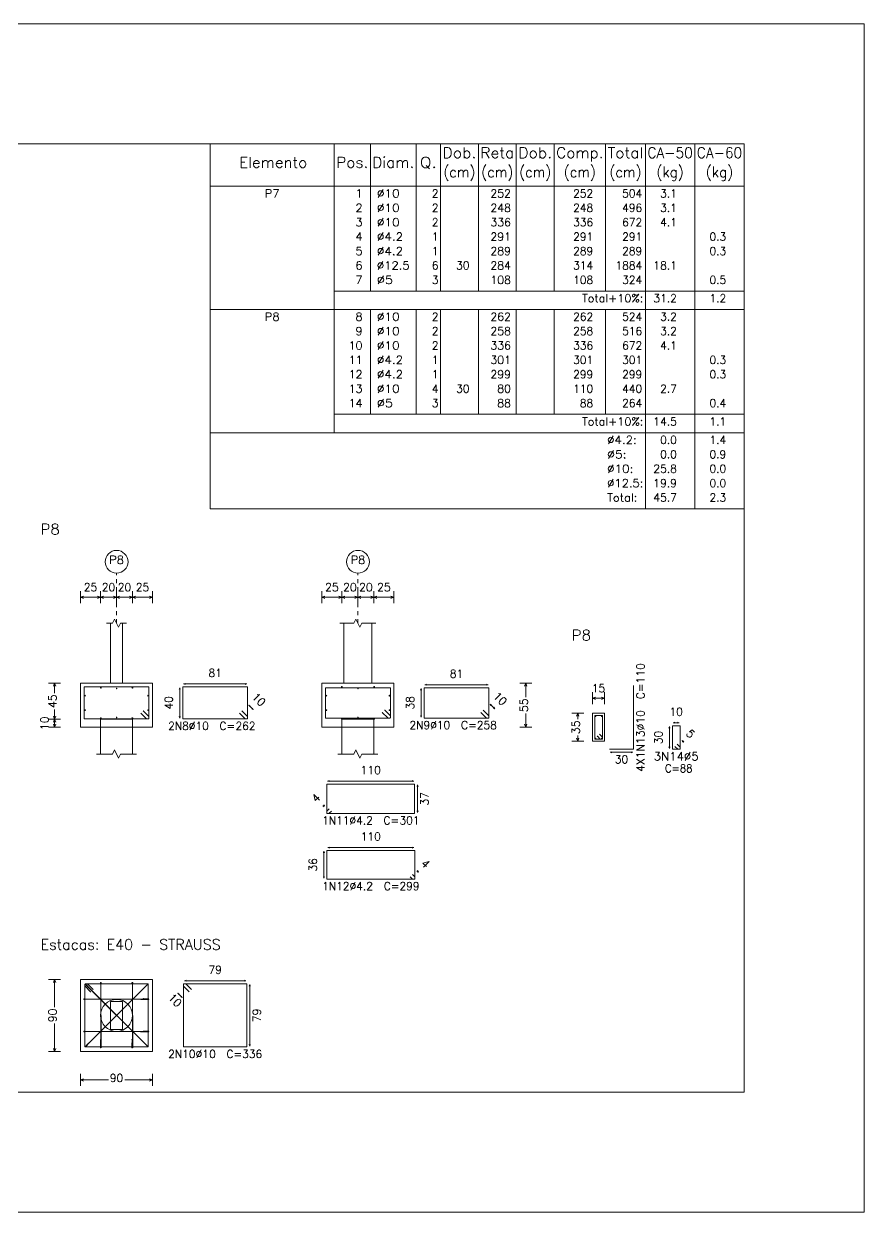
# Model space of a CAD drawing. Header units: millimetres. Extents: x 0 to 376, y 0 to 134.
# Drawn here: x 197.77 to 218.78, y 92.2 to 121.9 of the extents above; entities that cross this region are included whole.
import ezdxf
from ezdxf.enums import TextEntityAlignment as Align

# ---------------------------------------------------------------- set-up
doc = ezdxf.new("R2010")
doc.units = ezdxf.units.MM
doc.linetypes.add('CYPE_PUNTO', pattern=[0.075, 0, -0.075])
for name, color, linetype, lineweight in [('FUN_COTAS', 2, 'Continuous', 0), ('FUN_DES_ARMADURAS', 4, 'Continuous', 0), ('FUN_GEOMETRIA', 2, 'Continuous', 0), ('FUN_REFEREN', 2, 'Continuous', 0), ('FUN_TXT_ARMADURAS', 3, 'Continuous', 0), ('QUAD_BORDA', 1, 'Continuous', 20), ('QUAD_LIMITES', 2, 'Continuous', 0), ('TABELAS', 1, 'Continuous', 9), ('TEXTO_TABELAS', 1, 'Continuous', 0)]:
    doc.layers.add(name, color=color, linetype=linetype, lineweight=lineweight)
doc.styles.add('CYPETXT', font='romans__.ttf', dxfattribs={"height": 0.2})

msp = doc.modelspace()

# ---------------------------------------------------------------- hatches: boundary and pattern name
at = {"layer": 'FUN_DES_ARMADURAS'}
h = msp.add_hatch(color=256, dxfattribs=at)
edge = h.paths.add_edge_path(flags=0)
edge.add_arc((200.6968, 104.6699), 0.0016, 0, 360)
h = msp.add_hatch(color=256, dxfattribs=at)
edge = h.paths.add_edge_path(flags=0)
edge.add_arc((200.7568, 104.7299), 0.0016, 0, 360)
h = msp.add_hatch(color=256, dxfattribs=at)
edge = h.paths.add_edge_path(flags=0)
edge.add_arc((206.7319, 104.6899), 0.0016, 0, 360)
h = msp.add_hatch(color=256, dxfattribs=at)
edge = h.paths.add_edge_path(flags=0)
edge.add_arc((206.7919, 104.7499), 0.0016, 0, 360)
h = msp.add_hatch(color=256, dxfattribs=at)
edge = h.paths.add_edge_path(flags=0)
edge.add_arc((212.1093, 104.0942), 0.0016, 0, 360)
h = msp.add_hatch(color=256, dxfattribs=at)
edge = h.paths.add_edge_path(flags=0)
edge.add_arc((212.1642, 104.1492), 0.0016, 0, 360)
h = msp.add_hatch(color=256, dxfattribs=at)
edge = h.paths.add_edge_path(flags=0)
edge.add_arc((199.351, 97.8509), 0.0016, 0, 360)
h = msp.add_hatch(color=256, dxfattribs=at)
edge = h.paths.add_edge_path(flags=0)
edge.add_arc((199.3956, 97.8188), 0.0016, 0, 360)
h = msp.add_hatch(color=256, dxfattribs=at)
edge = h.paths.add_edge_path(flags=0)
edge.add_arc((199.4996, 97.769), 0.0016, 0, 360)
h = msp.add_hatch(color=256, dxfattribs=at)
edge = h.paths.add_edge_path(flags=0)
edge.add_arc((199.4396, 97.709), 0.0016, 0, 360)
h = msp.add_hatch(color=256, dxfattribs=at)
edge = h.paths.add_edge_path(flags=0)
edge.add_arc((200.6968, 97.516), 0.0016, 0, 360)
h = msp.add_hatch(color=256, dxfattribs=at)
edge = h.paths.add_edge_path(flags=0)
edge.add_arc((200.7568, 97.5371), 0.0016, 0, 360)
h = msp.add_hatch(color=256, dxfattribs=at)
edge = h.paths.add_edge_path(flags=0)
edge.add_arc((200.6968, 96.706), 0.0016, 0, 360)
h = msp.add_hatch(color=256, dxfattribs=at)
edge = h.paths.add_edge_path(flags=0)
edge.add_arc((200.7568, 96.7271), 0.0016, 0, 360)
h = msp.add_hatch(color=256, dxfattribs=at)
edge = h.paths.add_edge_path(flags=0)
edge.add_arc((199.3578, 96.3833), 0.0016, 0, 360)
h = msp.add_hatch(color=256, dxfattribs=at)
edge = h.paths.add_edge_path(flags=0)
edge.add_arc((199.3898, 96.4278), 0.0016, 0, 360)
h = msp.add_hatch(color=256, dxfattribs=at)
edge = h.paths.add_edge_path(flags=0)
edge.add_arc((199.6838, 96.5119), 0.0016, 0, 360)
h = msp.add_hatch(color=256, dxfattribs=at)
edge = h.paths.add_edge_path(flags=0)
edge.add_arc((199.705, 96.4519), 0.0016, 0, 360)
h = msp.add_hatch(color=256, dxfattribs=at)
edge = h.paths.add_edge_path(flags=0)
edge.add_arc((200.4738, 96.5119), 0.0016, 0, 360)
h = msp.add_hatch(color=256, dxfattribs=at)
edge = h.paths.add_edge_path(flags=0)
edge.add_arc((200.495, 96.4519), 0.0016, 0, 360)

# ---------------------------------------------------------------- linework, layer by layer
at = {"layer": 'FUN_COTAS', "linetype": 'CYPE_PUNTO'}
for p, q in [((200.0882, 106.9185), (200.0882, 108.1695)), ((206.1233, 106.9185), (206.1233, 108.1695))]:
    msp.add_line(p, q, dxfattribs=at)
at = {"layer": 'FUN_COTAS'}
for p, q in [((199.1882, 107.4195), (199.1882, 107.7195)), ((199.1882, 107.5695), (199.2632, 107.5995)), ((199.1882, 107.5695), (199.2632, 107.5395)), ((199.1882, 107.5695), (199.6882, 107.5695)), ((199.6882, 107.5695), (199.6132, 107.5995)), ((199.6882, 107.5695), (199.6132, 107.5395)), ((199.6882, 107.4195), (199.6882, 107.7195)), ((199.6882, 107.4195), (199.6882, 107.7195)), ((199.6882, 107.5695), (199.7632, 107.5995)), ((199.6882, 107.5695), (199.7632, 107.5395)), ((199.6882, 107.5695), (200.0882, 107.5695)), ((200.0882, 107.5695), (200.0132, 107.5995)), ((200.0882, 107.5695), (200.0132, 107.5395)), ((200.0882, 107.4195), (200.0882, 107.7195)), ((200.0882, 107.4195), (200.0882, 107.7195)), ((200.0882, 107.5695), (200.1632, 107.5995)), ((200.0882, 107.5695), (200.1632, 107.5395)), ((200.0882, 107.5695), (200.4882, 107.5695)), ((200.4882, 107.5695), (200.4132, 107.5995)), ((200.4882, 107.5695), (200.4132, 107.5395)), ((200.4882, 107.4195), (200.4882, 107.7195)), ((200.4882, 107.4195), (200.4882, 107.7195)), ((200.4882, 107.5695), (200.5632, 107.5995)), ((200.4882, 107.5695), (200.5632, 107.5395)), ((200.4882, 107.5695), (200.9882, 107.5695)), ((200.9882, 107.5695), (200.9132, 107.5995)), ((200.9882, 107.5695), (200.9132, 107.5395)), ((200.9882, 107.4195), (200.9882, 107.7195)), ((205.2233, 107.4195), (205.2233, 107.7195)), ((205.2233, 107.5695), (205.2983, 107.5995)), ((205.2233, 107.5695), (205.2983, 107.5395)), ((205.2233, 107.5695), (205.7233, 107.5695)), ((205.7233, 107.5695), (205.6483, 107.5995)), ((205.7233, 107.5695), (205.6483, 107.5395)), ((205.7233, 107.4195), (205.7233, 107.7195)), ((205.7233, 107.4195), (205.7233, 107.7195)), ((205.7233, 107.5695), (205.7983, 107.5995)), ((205.7233, 107.5695), (205.7983, 107.5395)), ((205.7233, 107.5695), (206.1233, 107.5695)), ((206.1233, 107.5695), (206.0483, 107.5995)), ((206.1233, 107.5695), (206.0483, 107.5395)), ((206.1233, 107.4195), (206.1233, 107.7195)), ((206.1233, 107.4195), (206.1233, 107.7195)), ((206.1233, 107.5695), (206.1983, 107.5995)), ((206.1233, 107.5695), (206.1983, 107.5395)), ((206.1233, 107.5695), (206.5233, 107.5695)), ((206.5233, 107.5695), (206.4483, 107.5995)), ((206.5233, 107.5695), (206.4483, 107.5395)), ((206.5233, 107.4195), (206.5233, 107.7195)), ((206.5233, 107.4195), (206.5233, 107.7195)), ((206.5233, 107.5695), (206.5983, 107.5995)), ((206.5233, 107.5695), (206.5983, 107.5395)), ((206.5233, 107.5695), (207.0233, 107.5695)), ((207.0233, 107.5695), (206.9483, 107.5995)), ((207.0233, 107.5695), (206.9483, 107.5395)), ((207.0233, 107.4195), (207.0233, 107.7195)), ((198.3872, 105.4185), (198.6872, 105.4185)), ((198.5372, 105.4185), (198.5072, 105.3435)), ((198.5372, 105.4185), (198.5672, 105.3435)), ((198.5372, 105.174), (198.5372, 105.4185)), ((210.1687, 105.4185), (210.4687, 105.4185)), ((210.3187, 105.4185), (210.2887, 105.3435)), ((210.3187, 105.4185), (210.3487, 105.3435)), ((210.3187, 105.074), (210.3187, 105.4185)), ((211.9899, 104.8941), (211.9899, 105.1941)), ((212.2899, 104.8941), (212.2899, 105.1941)), ((211.9899, 105.0441), (212.0649, 105.0741)), ((211.9899, 105.0441), (212.0649, 105.0141)), ((211.9899, 105.0441), (212.2899, 105.0441)), ((212.2899, 105.0441), (212.2149, 105.0741)), ((212.2899, 105.0441), (212.2149, 105.0141)), ((198.5372, 104.5185), (198.5072, 104.5935)), ((198.5372, 104.5185), (198.5372, 104.763)), ((198.5372, 104.5185), (198.5672, 104.5935)), ((210.3187, 104.3185), (210.3187, 104.663)), ((211.4687, 104.6685), (211.7687, 104.6685)), ((211.6187, 104.6685), (211.5887, 104.5935)), ((211.6187, 104.6685), (211.6487, 104.5935)), ((211.6187, 104.524), (211.6187, 104.6685)), ((198.3872, 104.5185), (198.6872, 104.5185)), ((198.3872, 104.5185), (198.6872, 104.5185)), ((198.3872, 104.3185), (198.6872, 104.3185)), ((198.5372, 104.5185), (198.5072, 104.4435)), ((198.5372, 104.3185), (198.5072, 104.3935)), ((198.5372, 104.5185), (198.5672, 104.4435)), ((198.5372, 104.3185), (198.5372, 104.5185)), ((198.5372, 104.3185), (198.5672, 104.3935)), ((210.1687, 104.3185), (210.4687, 104.3185)), ((210.3187, 104.3185), (210.2887, 104.3935)), ((210.3187, 104.3185), (210.3487, 104.3935)), ((211.4687, 103.9685), (211.7687, 103.9685)), ((211.6187, 103.9685), (211.5887, 104.0435)), ((211.6187, 103.9685), (211.6187, 104.113)), ((211.6187, 103.9685), (211.6487, 104.0435)), ((198.3872, 98.0204), (198.6872, 98.0204)), ((198.5372, 98.0204), (198.5072, 97.9454)), ((198.5372, 98.0204), (198.5672, 97.9454)), ((198.5372, 97.3259), (198.5372, 98.0204)), ((198.5372, 96.2204), (198.5372, 96.9149)), ((198.5372, 96.2204), (198.5072, 96.2954)), ((198.5372, 96.2204), (198.5672, 96.2954)), ((198.3872, 96.2204), (198.6872, 96.2204)), ((199.1882, 95.3554), (199.1882, 95.6554)), ((200.9882, 95.3554), (200.9882, 95.6554)), ((199.1882, 95.5054), (199.2632, 95.5354)), ((199.1882, 95.5054), (199.2632, 95.4754)), ((199.1882, 95.5054), (199.8827, 95.5054)), ((200.2937, 95.5054), (200.9882, 95.5054)), ((200.9882, 95.5054), (200.9132, 95.5354)), ((200.9882, 95.5054), (200.9132, 95.4754))]:
    msp.add_line(p, q, dxfattribs=at)
for centre in [(200.0882, 108.4548), (206.1233, 108.4548)]:
    msp.add_circle(centre, 0.2853, dxfattribs=at)
at = {"layer": 'FUN_DES_ARMADURAS'}
for p, q in [((199.6782, 105.3085), (199.7082, 105.3085)), ((199.6932, 105.2935), (199.6932, 105.3235)), ((200.0819, 105.2943), (200.0945, 105.2943)), ((200.0819, 105.2859), (200.0945, 105.2859)), ((200.0882, 105.288), (200.0882, 105.3006)), ((200.0882, 105.2796), (200.0882, 105.2922)), ((200.4682, 105.3085), (200.4982, 105.3085)), ((200.4832, 105.2935), (200.4832, 105.3235)), ((205.7033, 105.3285), (205.7333, 105.3285)), ((205.7183, 105.3135), (205.7183, 105.3435)), ((206.117, 105.2943), (206.1296, 105.2943)), ((206.117, 105.2859), (206.1296, 105.2859)), ((206.1233, 105.288), (206.1233, 105.3006)), ((206.1233, 105.2796), (206.1233, 105.2922)), ((206.5133, 105.3285), (206.5433, 105.3285)), ((206.5283, 105.3135), (206.5283, 105.3435)), ((199.2832, 105.1085), (199.3132, 105.1085)), ((199.2982, 105.0935), (199.2982, 105.1235)), ((200.8632, 105.1085), (200.8932, 105.1085)), ((200.8782, 105.0935), (200.8782, 105.1235)), ((205.3183, 105.1085), (205.3483, 105.1085)), ((205.3333, 105.0935), (205.3333, 105.1235)), ((206.8983, 105.1085), (206.9283, 105.1085)), ((206.9133, 105.0935), (206.9133, 105.1235)), ((199.2832, 104.7485), (199.3132, 104.7485)), ((199.2982, 104.7335), (199.2982, 104.7635)), ((199.6782, 104.5485), (199.7082, 104.5485)), ((199.6932, 104.5335), (199.6932, 104.5635)), ((200.0819, 104.5711), (200.0945, 104.5711)), ((200.0819, 104.5627), (200.0945, 104.5627)), ((200.0882, 104.5648), (200.0882, 104.5774)), ((200.0882, 104.5564), (200.0882, 104.569)), ((200.4682, 104.5485), (200.4982, 104.5485)), ((200.4832, 104.5335), (200.4832, 104.5635)), ((200.8632, 104.7485), (200.8932, 104.7485)), ((200.8782, 104.7335), (200.8782, 104.7635)), ((205.3183, 104.7485), (205.3483, 104.7485)), ((205.3333, 104.7335), (205.3333, 104.7635)), ((206.117, 104.5711), (206.1296, 104.5711)), ((206.117, 104.5627), (206.1296, 104.5627)), ((206.1233, 104.5648), (206.1233, 104.5774)), ((206.1233, 104.5564), (206.1233, 104.569)), ((206.8983, 104.7485), (206.9283, 104.7485)), ((206.9133, 104.7335), (206.9133, 104.7635)), ((212.0449, 104.5985), (212.0749, 104.5985)), ((212.0449, 104.5985), (212.0749, 104.5985)), ((212.0599, 104.5835), (212.0599, 104.6135)), ((212.0599, 104.5835), (212.0599, 104.6135)), ((212.2049, 104.5985), (212.2349, 104.5985)), ((212.2049, 104.5985), (212.2349, 104.5985)), ((212.2199, 104.5835), (212.2199, 104.6135)), ((212.2199, 104.5835), (212.2199, 104.6135)), ((205.7033, 104.5285), (205.7333, 104.5285)), ((205.7183, 104.5135), (205.7183, 104.5435)), ((206.5133, 104.5285), (206.5433, 104.5285)), ((206.5283, 104.5135), (206.5283, 104.5435)), ((212.0449, 104.0385), (212.0749, 104.0385)), ((212.0449, 104.0385), (212.0749, 104.0385)), ((212.0599, 104.0235), (212.0599, 104.0535)), ((212.0599, 104.0235), (212.0599, 104.0535)), ((212.2049, 104.0385), (212.2349, 104.0385)), ((212.2049, 104.0385), (212.2349, 104.0385)), ((212.2199, 104.0235), (212.2199, 104.0535)), ((212.2199, 104.0235), (212.2199, 104.0535))]:
    msp.add_line(p, q, dxfattribs=at)
for points in [[(200.7568, 104.7299), (200.894, 104.5927), (200.8971, 104.588), (200.8982, 104.5826), (200.8982, 104.5427), (200.8963, 104.5356), (200.8911, 104.5304), (200.884, 104.5285), (199.2924, 104.5285), (199.2853, 104.5304), (199.2801, 104.5356), (199.2782, 104.5427), (199.2782, 105.3143), (199.2801, 105.3214), (199.2853, 105.3266), (199.2924, 105.3285), (200.884, 105.3285), (200.8911, 105.3266), (200.8963, 105.3214), (200.8982, 105.3143), (200.8982, 104.5427), (200.8963, 104.5356), (200.8911, 104.5304), (200.884, 104.5285), (200.8441, 104.5285), (200.8386, 104.5296), (200.834, 104.5327), (200.6968, 104.6699)], [(203.2198, 104.7299), (203.3612, 104.5885), (203.3612, 104.5285), (201.7412, 104.5285), (201.7412, 105.3285), (203.3612, 105.3285), (203.3612, 104.5285), (203.3012, 104.5285), (203.1598, 104.6699)], [(206.7919, 104.7499), (206.9292, 104.6127), (206.9323, 104.608), (206.9333, 104.6026), (206.9333, 104.5627), (206.9314, 104.5556), (206.9262, 104.5504), (206.9191, 104.5485), (205.3275, 104.5485), (205.3204, 104.5504), (205.3152, 104.5556), (205.3133, 104.5627), (205.3133, 105.2943), (205.3152, 105.3014), (205.3204, 105.3066), (205.3275, 105.3085), (206.9191, 105.3085), (206.9262, 105.3066), (206.9314, 105.3014), (206.9333, 105.2943), (206.9333, 104.5627), (206.9314, 104.5556), (206.9262, 104.5504), (206.9191, 104.5485), (206.8792, 104.5485), (206.8738, 104.5496), (206.8692, 104.5527), (206.7319, 104.6899)], [(209.2549, 104.7499), (209.3963, 104.6085), (209.3963, 104.5485), (207.7763, 104.5485), (207.7763, 105.3085), (209.3963, 105.3085), (209.3963, 104.5485), (209.3363, 104.5485), (209.1949, 104.6899)], [(212.4119, 103.7685), (213.0119, 103.7685), (213.0119, 105.3617)], [(212.1642, 104.1492), (212.2322, 104.0812), (212.2342, 104.0782), (212.2349, 104.0747), (212.2349, 104.0327), (212.2337, 104.0281), (212.2303, 104.0247), (212.2257, 104.0235), (212.0541, 104.0235), (212.0495, 104.0247), (212.0462, 104.0281), (212.0449, 104.0327), (212.0449, 104.6043), (212.0462, 104.6089), (212.0495, 104.6123), (212.0541, 104.6135), (212.2257, 104.6135), (212.2303, 104.6123), (212.2337, 104.6089), (212.2349, 104.6043), (212.2349, 104.0327), (212.2337, 104.0281), (212.2303, 104.0247), (212.2257, 104.0235), (212.1838, 104.0235), (212.1802, 104.0242), (212.1773, 104.0262), (212.1093, 104.0942)], [(214.1042, 103.8942), (214.1749, 103.8235), (214.1749, 103.7685), (213.9849, 103.7685), (213.9849, 104.3585), (214.1749, 104.3585), (214.1749, 103.7685), (214.12, 103.7685), (214.0493, 103.8392)], [(205.404, 102.2808), (205.3446, 102.2214), (205.3446, 102.1672), (207.5389, 102.1672), (207.5389, 102.8988), (205.3446, 102.8988), (205.3446, 102.1672), (205.3988, 102.1672), (205.4582, 102.2266)], [(207.4824, 100.639), (207.5418, 100.5796), (207.5418, 100.5254), (205.3475, 100.5254), (205.3475, 101.2402), (207.5418, 101.2402), (207.5418, 100.5254), (207.4876, 100.5254), (207.4282, 100.5848)], [(199.4396, 97.709), (199.3024, 97.8463), (199.2993, 97.8509), (199.2982, 97.8563), (199.2982, 97.8962), (199.3001, 97.9033), (199.3053, 97.9085), (199.3124, 97.9104), (200.864, 97.9104), (200.8711, 97.9085), (200.8763, 97.9033), (200.8782, 97.8962), (200.8782, 96.3446), (200.8763, 96.3375), (200.8711, 96.3323), (200.864, 96.3304), (199.3124, 96.3304), (199.3053, 96.3323), (199.3001, 96.3375), (199.2982, 96.3446), (199.2982, 97.8962), (199.3001, 97.9033), (199.3053, 97.9085), (199.3124, 97.9104), (199.3523, 97.9104), (199.3578, 97.9094), (199.3624, 97.9063), (199.4996, 97.769)], [(199.351, 97.8509), (199.3109, 97.8913), (199.3097, 97.8926), (199.3092, 97.8931), (199.3094, 97.8932), (199.3102, 97.8925), (199.3124, 97.8903), (199.3154, 97.8873), (200.858, 96.3506), (200.861, 96.3476), (200.8632, 96.3454), (200.864, 96.3446), (200.8632, 96.3454), (200.861, 96.3476), (200.8581, 96.3506), (199.3183, 97.8903), (199.3154, 97.8933), (199.3132, 97.8955), (199.3124, 97.8963), (199.3153, 97.8992), (199.3162, 97.8984), (199.3183, 97.8962), (199.3213, 97.8933), (199.3513, 97.8634), (199.3536, 97.8611), (199.3555, 97.8592), (199.3956, 97.8188)], [(199.3578, 96.3833), (199.3173, 96.3432), (199.316, 96.3419), (199.3156, 96.3415), (199.3154, 96.3416), (199.3162, 96.3424), (199.3183, 96.3446), (199.3213, 96.3476), (200.8581, 97.8903), (200.861, 97.8933), (200.8632, 97.8954), (200.864, 97.8962), (200.8632, 97.8954), (200.861, 97.8933), (200.8581, 97.8903), (199.3183, 96.3506), (199.3154, 96.3476), (199.3132, 96.3454), (199.3124, 96.3447), (199.3095, 96.3476), (199.3102, 96.3484), (199.3124, 96.3506), (199.3154, 96.3536), (199.3452, 96.3835), (199.3475, 96.3858), (199.3494, 96.3877), (199.3898, 96.4278)], [(199.705, 96.4519), (199.704, 96.3146), (199.704, 96.3115), (199.7039, 96.3104), (199.7034, 96.3104), (199.7033, 96.3123), (199.7032, 96.3175), (199.7031, 96.3246), (199.6933, 97.9162), (199.6932, 97.9233), (199.6932, 97.9285), (199.6932, 97.9304), (199.6932, 97.9285), (199.6932, 97.9233), (199.6932, 97.9162), (199.6932, 96.3246), (199.6932, 96.3175), (199.6931, 96.3123), (199.693, 96.3104), (199.6834, 96.3104), (199.6833, 96.3123), (199.6832, 96.3175), (199.6831, 96.3246), (199.6829, 96.3646), (199.6828, 96.37), (199.6829, 96.3746), (199.6838, 96.5119)], [(200.495, 96.4519), (200.494, 96.3146), (200.494, 96.3115), (200.4939, 96.3104), (200.4934, 96.3104), (200.4933, 96.3123), (200.4932, 96.3175), (200.4931, 96.3246), (200.4833, 97.9162), (200.4832, 97.9233), (200.4832, 97.9285), (200.4832, 97.9304), (200.4832, 97.9285), (200.4832, 97.9233), (200.4832, 97.9162), (200.4832, 96.3246), (200.4832, 96.3175), (200.4831, 96.3123), (200.483, 96.3104), (200.4734, 96.3104), (200.4733, 96.3123), (200.4732, 96.3175), (200.4731, 96.3246), (200.4729, 96.3646), (200.4728, 96.37), (200.4729, 96.3746), (200.4738, 96.5119)], [(201.905, 97.709), (201.7635, 97.8504), (201.7635, 97.9104), (203.3435, 97.9104), (203.3435, 96.3304), (201.7635, 96.3304), (201.7635, 97.9104), (201.8235, 97.9104), (201.965, 97.769)], [(200.7568, 97.5371), (200.894, 97.5362), (200.8971, 97.5362), (200.8982, 97.5361), (200.8982, 97.5356), (200.8963, 97.5355), (200.8911, 97.5354), (200.884, 97.5353), (199.2924, 97.5255), (199.2853, 97.5255), (199.2801, 97.5254), (199.2782, 97.5254), (199.2801, 97.5254), (199.2853, 97.5254), (199.2924, 97.5254), (200.884, 97.5254), (200.8911, 97.5254), (200.8963, 97.5253), (200.8982, 97.5253), (200.8982, 97.5156), (200.8963, 97.5155), (200.8911, 97.5154), (200.884, 97.5153), (200.8441, 97.5151), (200.8386, 97.5151), (200.834, 97.5151), (200.6968, 97.516)], [(200.7568, 96.7271), (200.894, 96.7262), (200.8971, 96.7262), (200.8982, 96.7261), (200.8982, 96.7256), (200.8963, 96.7255), (200.8911, 96.7254), (200.884, 96.7253), (199.2924, 96.7155), (199.2853, 96.7155), (199.2801, 96.7154), (199.2782, 96.7154), (199.2801, 96.7154), (199.2853, 96.7154), (199.2924, 96.7154), (200.884, 96.7154), (200.8911, 96.7154), (200.8963, 96.7153), (200.8982, 96.7153), (200.8982, 96.7056), (200.8963, 96.7055), (200.8911, 96.7054), (200.884, 96.7053), (200.8441, 96.7051), (200.8386, 96.7051), (200.834, 96.7051), (200.6968, 96.706)]]:
    msp.add_lwpolyline(points, dxfattribs=at)
for centre, radius in [((199.6932, 105.3085), 0.01), ((200.0882, 105.2943), 0.0042), ((200.0882, 105.2859), 0.0042), ((200.4832, 105.3085), 0.01), ((205.7183, 105.3285), 0.01), ((206.1233, 105.2943), 0.0042), ((206.1233, 105.2859), 0.0042), ((206.5283, 105.3285), 0.01), ((199.2982, 105.1085), 0.01), ((200.8782, 105.1085), 0.01), ((205.3333, 105.1085), 0.01), ((206.9133, 105.1085), 0.01), ((199.2982, 104.7485), 0.01), ((199.6932, 104.5485), 0.01), ((200.0882, 104.5711), 0.0042), ((200.0882, 104.5627), 0.0042), ((200.4832, 104.5485), 0.01), ((200.6968, 104.6699), 0.0016), ((200.7568, 104.7299), 0.0016), ((200.8782, 104.7485), 0.01), ((205.3333, 104.7485), 0.01), ((206.1233, 104.5711), 0.0042), ((206.1233, 104.5627), 0.0042), ((206.7319, 104.6899), 0.0016), ((206.7919, 104.7499), 0.0016), ((206.9133, 104.7485), 0.01), ((212.0599, 104.5985), 0.01), ((212.0599, 104.5985), 0.01), ((212.2199, 104.5985), 0.01), ((212.2199, 104.5985), 0.01), ((205.7183, 104.5285), 0.01), ((206.5283, 104.5285), 0.01), ((212.0599, 104.0385), 0.01), ((212.0599, 104.0385), 0.01), ((212.1093, 104.0942), 0.0016), ((212.1642, 104.1492), 0.0016), ((212.2199, 104.0385), 0.01), ((212.2199, 104.0385), 0.01), ((199.351, 97.8509), 0.0016), ((199.3956, 97.8188), 0.0016), ((199.4996, 97.769), 0.0016), ((199.6932, 97.9304), 0.01), ((200.4832, 97.9304), 0.01), ((200.864, 97.8962), 0.0042), ((199.2782, 97.5254), 0.01), ((199.4396, 97.709), 0.0016), ((200.6968, 97.516), 0.0016), ((200.7568, 97.5371), 0.0016), ((199.2782, 96.7154), 0.01), ((200.6968, 96.706), 0.0016), ((200.7568, 96.7271), 0.0016), ((199.3578, 96.3833), 0.0016), ((199.3898, 96.4278), 0.0016), ((199.6838, 96.5119), 0.0016), ((199.705, 96.4519), 0.0016), ((200.4738, 96.5119), 0.0016), ((200.495, 96.4519), 0.0016), ((200.864, 96.3446), 0.0042)]:
    msp.add_circle(centre, radius, dxfattribs=at)
at = {"layer": 'FUN_GEOMETRIA'}
for p, q in [((199.9382, 106.9185), (199.9382, 105.4185)), ((200.2382, 105.4185), (200.2382, 106.9185)), ((205.7733, 105.4185), (205.7733, 106.9185)), ((206.4733, 105.4185), (206.4733, 106.9185)), ((199.1882, 105.4185), (200.9882, 105.4185)), ((199.1882, 105.4185), (199.1882, 104.3185)), ((200.2382, 105.4185), (199.9382, 105.4185)), ((200.9882, 104.3185), (200.9882, 105.4185)), ((205.2233, 105.4185), (207.0233, 105.4185)), ((205.2233, 104.3185), (205.2233, 105.4185)), ((206.4733, 105.4185), (205.7733, 105.4185)), ((207.0233, 104.3185), (207.0233, 105.4185)), ((200.9882, 104.3185), (199.1882, 104.3185)), ((199.6882, 104.5185), (200.4882, 104.5185)), ((199.6882, 103.6518), (199.6882, 104.5185)), ((200.4882, 103.6518), (200.4882, 104.5185)), ((207.0233, 104.3185), (205.2233, 104.3185)), ((206.5233, 104.5185), (205.7233, 104.5185)), ((205.7233, 103.6518), (205.7233, 104.5185)), ((206.5233, 103.6518), (206.5233, 104.5185))]:
    msp.add_line(p, q, dxfattribs=at)
for points in [[(199.8382, 106.9185), (199.9882, 106.9185), (200.0382, 107.0185), (200.1382, 106.8185), (200.1882, 106.9185), (200.3382, 106.9185)], [(205.6733, 106.9185), (206.0233, 106.9185), (206.0733, 107.0185), (206.1733, 106.8185), (206.2233, 106.9185), (206.5733, 106.9185)], [(199.5882, 103.6518), (199.9882, 103.6518), (200.0382, 103.7518), (200.1382, 103.5518), (200.1882, 103.6518), (200.5882, 103.6518)], [(206.6233, 103.6518), (206.2233, 103.6518), (206.1733, 103.5518), (206.0733, 103.7518), (206.0233, 103.6518), (205.6233, 103.6518)]]:
    msp.add_lwpolyline(points, dxfattribs=at)
for points in [[(211.9899, 103.9685), (212.2899, 103.9685), (212.2899, 104.6685), (211.9899, 104.6685), (211.9899, 103.9685)], [(199.1882, 96.2204), (200.9882, 96.2204), (200.9882, 98.0204), (199.1882, 98.0204), (199.1882, 96.2204)], [(199.9382, 96.7704), (200.2382, 96.7704), (200.2382, 97.4704), (199.9382, 97.4704), (199.9382, 96.7704)]]:
    msp.add_lwpolyline(points, close=True, dxfattribs=at)
msp.add_circle((200.0882, 97.1204), 0.4, dxfattribs=at)
at = {"layer": 'FUN_TXT_ARMADURAS'}
for p, q in [((201.6537, 105.2683), (201.6662, 105.3083)), ((201.6787, 105.2683), (201.6662, 105.3083)), ((201.6662, 104.5487), (201.6662, 105.3083)), ((201.8014, 105.416), (201.7614, 105.4035)), ((201.8014, 105.391), (201.7614, 105.4035)), ((201.7614, 105.4035), (203.341, 105.4035)), ((203.301, 105.416), (203.341, 105.4035)), ((203.301, 105.391), (203.341, 105.4035)), ((207.6888, 105.2483), (207.7013, 105.2883)), ((207.7138, 105.2483), (207.7013, 105.2883)), ((207.7013, 104.5687), (207.7013, 105.2883)), ((207.8365, 105.396), (207.7965, 105.3835)), ((207.8365, 105.371), (207.7965, 105.3835)), ((207.7965, 105.3835), (209.3761, 105.3835)), ((209.3361, 105.396), (209.3761, 105.3835)), ((209.3361, 105.371), (209.3761, 105.3835)), ((203.4126, 104.8376), (203.3932, 104.8747)), ((203.4303, 104.8553), (203.3932, 104.8747)), ((203.3932, 104.8747), (203.506, 104.7619)), ((209.4477, 104.8576), (209.4283, 104.8947)), ((209.4654, 104.8753), (209.4283, 104.8947)), ((209.4283, 104.8947), (209.5412, 104.7819)), ((201.6537, 104.5887), (201.6662, 104.5487)), ((201.6787, 104.5887), (201.6662, 104.5487)), ((203.4689, 104.7813), (203.506, 104.7619)), ((203.4866, 104.799), (203.506, 104.7619)), ((207.6888, 104.6087), (207.7013, 104.5687)), ((207.7138, 104.6087), (207.7013, 104.5687)), ((209.504, 104.8013), (209.5412, 104.7819)), ((209.5217, 104.819), (209.5412, 104.7819)), ((213.8974, 104.2983), (213.9099, 104.3383)), ((213.9224, 104.2983), (213.9099, 104.3383)), ((213.9099, 103.7887), (213.9099, 104.3383)), ((214.0451, 104.446), (214.0051, 104.4335)), ((214.0451, 104.421), (214.0051, 104.4335)), ((214.0051, 104.4335), (214.1547, 104.4335)), ((214.1147, 104.446), (214.1547, 104.4335)), ((214.1147, 104.421), (214.1547, 104.4335)), ((214.244, 103.9489), (214.2246, 103.986)), ((214.2617, 103.9665), (214.2246, 103.986)), ((214.2246, 103.986), (214.2667, 103.9438)), ((214.2296, 103.9633), (214.2667, 103.9438)), ((214.2473, 103.981), (214.2667, 103.9438)), ((212.4721, 103.706), (212.4321, 103.6935)), ((212.4721, 103.681), (212.4321, 103.6935)), ((212.4321, 103.6935), (212.9917, 103.6935)), ((212.9517, 103.706), (212.9917, 103.6935)), ((212.9517, 103.681), (212.9917, 103.6935)), ((213.8974, 103.8287), (213.9099, 103.7887)), ((213.9224, 103.8287), (213.9099, 103.7887)), ((205.4048, 102.9863), (205.3648, 102.9738)), ((205.4048, 102.9613), (205.3648, 102.9738)), ((207.5187, 102.9738), (205.3648, 102.9738)), ((207.4787, 102.9863), (207.5187, 102.9738)), ((207.4787, 102.9613), (207.5187, 102.9738)), ((207.6014, 102.8386), (207.6139, 102.8786)), ((207.6264, 102.8386), (207.6139, 102.8786)), ((207.6139, 102.1874), (207.6139, 102.8786)), ((205.2465, 102.3532), (205.2836, 102.3726)), ((205.2722, 102.3789), (205.2528, 102.3418)), ((205.2836, 102.3726), (205.2528, 102.3418)), ((205.2899, 102.3612), (205.2528, 102.3418)), ((205.2642, 102.3355), (205.2836, 102.3726)), ((207.6014, 102.2274), (207.6139, 102.1874)), ((207.6264, 102.2274), (207.6139, 102.1874)), ((205.4077, 101.3277), (205.3677, 101.3152)), ((205.4077, 101.3027), (205.3677, 101.3152)), ((205.3677, 101.3152), (207.5216, 101.3152)), ((207.4816, 101.3277), (207.5216, 101.3152)), ((207.4816, 101.3027), (207.5216, 101.3152)), ((205.26, 101.18), (205.2725, 101.22)), ((205.285, 101.18), (205.2725, 101.22)), ((205.2725, 100.5456), (205.2725, 101.22)), ((207.5965, 100.7194), (207.6336, 100.7)), ((207.6222, 100.6937), (207.6028, 100.7308)), ((207.6399, 100.7114), (207.6028, 100.7308)), ((207.6028, 100.7308), (207.6336, 100.7)), ((207.6142, 100.7371), (207.6336, 100.7)), ((205.26, 100.5856), (205.2725, 100.5456)), ((205.285, 100.5856), (205.2725, 100.5456)), ((201.8237, 97.9979), (201.7837, 97.9854)), ((201.8237, 97.9729), (201.7837, 97.9854)), ((201.7837, 97.9854), (203.3233, 97.9854)), ((203.2833, 97.9979), (203.3233, 97.9854)), ((203.2833, 97.9729), (203.3233, 97.9854)), ((203.406, 97.8502), (203.4185, 97.8902)), ((203.431, 97.8502), (203.4185, 97.8902)), ((203.4185, 97.8902), (203.4185, 96.3506)), ((201.6382, 97.6399), (201.6187, 97.6771)), ((201.6559, 97.6576), (201.6187, 97.6771)), ((201.7316, 97.5642), (201.6187, 97.6771)), ((201.6945, 97.5836), (201.7316, 97.5642)), ((201.7121, 97.6013), (201.7316, 97.5642)), ((203.406, 96.3906), (203.4185, 96.3506)), ((203.431, 96.3906), (203.4185, 96.3506))]:
    msp.add_line(p, q, dxfattribs=at)
at = {"layer": 'QUAD_BORDA'}
msp.add_lwpolyline([(179.781, 95.2005), (215.781, 95.2005), (215.781, 118.9005), (179.781, 118.9005), (179.781, 95.2005)], close=True, dxfattribs=at)
at = {"layer": 'QUAD_LIMITES'}
msp.add_lwpolyline([(176.781, 92.2005), (218.781, 92.2005), (218.781, 121.9005), (176.781, 121.9005), (176.781, 92.2005)], close=True, dxfattribs=at)
at = {"layer": 'TABELAS'}
for p, q in [((202.429, 117.7905), (202.429, 118.9005)), ((202.429, 118.9005), (215.781, 118.9005)), ((205.529, 117.7905), (205.529, 118.9005)), ((206.433, 117.7905), (206.433, 118.9005)), ((207.581, 117.7905), (207.581, 118.9005)), ((208.185, 117.7905), (208.185, 118.9005)), ((209.133, 117.7905), (209.133, 118.9005)), ((210.081, 117.7905), (210.081, 118.9005)), ((211.029, 117.7905), (211.029, 118.9005)), ((212.313, 117.7905), (212.313, 118.9005)), ((213.309, 117.7905), (213.309, 118.9005)), ((214.545, 117.7905), (214.545, 118.9005)), ((215.781, 117.7905), (215.781, 118.9005)), ((202.429, 117.8405), (215.781, 117.8405)), ((202.429, 114.8105), (202.429, 117.7905)), ((205.529, 114.8105), (205.529, 117.7905)), ((206.433, 115.2205), (206.433, 117.7905)), ((207.581, 115.2205), (207.581, 117.7905)), ((208.185, 115.2205), (208.185, 117.7905)), ((209.133, 115.2205), (209.133, 117.7905)), ((210.081, 115.2205), (210.081, 117.7905)), ((211.029, 115.2205), (211.029, 117.7905)), ((212.313, 115.2205), (212.313, 117.7905)), ((213.309, 114.8105), (213.309, 117.7905)), ((214.545, 114.8105), (214.545, 117.7905)), ((215.781, 114.8105), (215.781, 117.7905)), ((205.529, 115.2205), (215.781, 115.2205)), ((202.429, 114.7105), (202.429, 114.8105)), ((202.429, 114.7605), (215.781, 114.7605)), ((202.429, 111.7305), (202.429, 114.7105)), ((205.529, 114.7105), (205.529, 114.8105)), ((205.529, 111.7305), (205.529, 114.7105)), ((206.433, 114.7105), (206.433, 114.7605)), ((206.433, 112.1405), (206.433, 114.7105)), ((207.581, 114.7105), (207.581, 114.7605)), ((207.581, 112.1405), (207.581, 114.7105)), ((208.185, 114.7105), (208.185, 114.7605)), ((208.185, 112.1405), (208.185, 114.7105)), ((209.133, 114.7105), (209.133, 114.7605)), ((209.133, 112.1405), (209.133, 114.7105)), ((210.081, 114.7105), (210.081, 114.7605)), ((210.081, 112.1405), (210.081, 114.7105)), ((211.029, 114.7105), (211.029, 114.7605)), ((211.029, 112.1405), (211.029, 114.7105)), ((212.313, 114.7105), (212.313, 114.7605)), ((212.313, 112.1405), (212.313, 114.7105)), ((213.309, 114.7105), (213.309, 114.8105)), ((213.309, 111.7305), (213.309, 114.7105)), ((214.545, 114.7105), (214.545, 114.8105)), ((214.545, 111.7305), (214.545, 114.7105)), ((215.781, 114.7105), (215.781, 114.8105)), ((215.781, 111.7305), (215.781, 114.7105)), ((205.529, 112.1405), (215.781, 112.1405)), ((202.429, 111.6305), (202.429, 111.7305)), ((202.429, 111.6805), (215.781, 111.6805)), ((205.529, 111.6805), (205.529, 111.7305)), ((213.309, 111.6305), (213.309, 111.7305)), ((214.545, 111.6305), (214.545, 111.7305)), ((215.781, 111.6305), (215.781, 111.7305)), ((202.429, 111.2705), (202.429, 111.6305)), ((213.309, 111.2705), (213.309, 111.6305)), ((214.545, 111.2705), (214.545, 111.6305)), ((215.781, 111.2705), (215.781, 111.6305)), ((202.429, 110.9105), (202.429, 111.2705)), ((213.309, 110.9105), (213.309, 111.2705)), ((214.545, 110.9105), (214.545, 111.2705)), ((215.781, 110.9105), (215.781, 111.2705)), ((202.429, 110.5505), (202.429, 110.9105)), ((213.309, 110.5505), (213.309, 110.9105)), ((214.545, 110.5505), (214.545, 110.9105)), ((215.781, 110.5505), (215.781, 110.9105)), ((202.429, 110.1905), (202.429, 110.5505)), ((213.309, 110.1905), (213.309, 110.5505)), ((214.545, 110.1905), (214.545, 110.5505)), ((215.781, 110.1905), (215.781, 110.5505)), ((202.429, 109.7805), (202.429, 110.1905)), ((213.309, 109.7805), (213.309, 110.1905)), ((214.545, 109.7805), (214.545, 110.1905)), ((215.781, 109.7805), (215.781, 110.1905)), ((202.429, 109.7805), (215.781, 109.7805))]:
    msp.add_line(p, q, dxfattribs=at)

# ---------------------------------------------------------------- texts
at = {"layer": 'FUN_COTAS', "style": 'CYPETXT'}
for s, width, p, p2 in [('P8', 0.935124, (199.9037, 108.4048), (200.2727, 108.4048)), ('P8', 0.935124, (205.9388, 108.4048), (206.3078, 108.4048)), ('25', 0.872274, (199.2702, 107.7195), (199.6062, 107.7195)), ('20', 0.872274, (199.7202, 107.7195), (200.0562, 107.7195)), ('20', 0.872274, (200.1202, 107.7195), (200.4562, 107.7195)), ('25', 0.872274, (200.5702, 107.7195), (200.9062, 107.7195)), ('25', 0.872274, (205.3053, 107.7195), (205.6413, 107.7195)), ('20', 0.872274, (205.7553, 107.7195), (206.0913, 107.7195)), ('20', 0.872274, (206.1553, 107.7195), (206.4913, 107.7195)), ('25', 0.872274, (206.6053, 107.7195), (206.9413, 107.7195)), ('15', 0.872274, (211.9719, 105.1941), (212.3079, 105.1941)), ('90', 0.872274, (199.9202, 95.4554), (200.2562, 95.4554))]:
    msp.add_text(s, height=0.2, dxfattribs=dict(at, width=width)).set_placement(p, p2, align=Align.FIT)
at = {"layer": 'FUN_COTAS', "style": 'CYPETXT', "width": 0.872274}
for s, p, p2 in [('45', (198.5872, 104.8005), (198.5872, 105.1365)), ('55', (210.3687, 104.7005), (210.3687, 105.0365)), ('10', (198.3872, 104.2505), (198.3872, 104.5865)), ('35', (211.6687, 104.1505), (211.6687, 104.4865)), ('90', (198.5872, 96.9524), (198.5872, 97.2884))]:
    msp.add_text(s, height=0.2, rotation=90, dxfattribs=at).set_placement(p, p2, align=Align.FIT)
at = {"layer": 'FUN_REFEREN', "style": 'CYPETXT', "width": 0.935124}
msp.add_text('P8', height=0.26, dxfattribs=at).set_placement((198.1872, 109.1402), (198.6669, 109.1402), align=Align.FIT)
at = {"layer": 'FUN_TXT_ARMADURAS', "style": 'CYPETXT'}
for s, height, width, p, p2 in [('P8', 0.26, 0.935124, (211.4687, 106.4921), (211.9484, 106.4921)), ('81', 0.2, 0.872274, (202.3832, 105.5785), (202.7192, 105.5785)), ('81', 0.2, 0.872274, (208.4183, 105.5585), (208.7543, 105.5585)), ('10', 0.2, 0.872274, (213.9119, 104.6085), (214.2479, 104.6085)), ('2N8%%c10  C=262', 0.2, 0.819881, (201.3752, 104.2535), (203.5592, 104.2535)), ('2N9%%c10  C=258', 0.2, 0.819881, (207.4103, 104.2735), (209.5943, 104.2735)), ('3N14%%c5', 0.2, 0.940329, (213.5189, 103.4935), (214.6409, 103.4935)), ('30', 0.2, 0.872274, (212.5439, 103.4185), (212.8799, 103.4185)), (' C=88', 0.2, 0.752788, (213.6749, 103.1935), (214.4849, 103.1935)), ('110', 0.2, 0.872274, (206.1897, 103.1488), (206.6937, 103.1488)), ('1N11%%c4.2  C=301', 0.2, 0.824365, (205.2237, 101.8922), (207.6597, 101.8922)), ('110', 0.2, 0.872274, (206.1927, 101.4902), (206.6967, 101.4902)), ('1N12%%c4.2  C=299', 0.2, 0.824365, (205.2267, 100.2504), (207.6627, 100.2504)), ('Estacas: E40 - STRAUSS', 0.26, 0.863788, (198.1872, 98.7604), (202.6917, 98.7604)), ('79', 0.2, 0.872274, (202.3855, 98.1604), (202.7215, 98.1604)), ('2N10%%c10  C=336', 0.2, 0.823414, (201.3775, 96.0554), (203.7295, 96.0554))]:
    msp.add_text(s, height=height, dxfattribs=dict(at, width=width)).set_placement(p, p2, align=Align.FIT)
for s, rotation, width, p, p2 in [('4X1N13%%c10  C=110', 90, 0.838475, (213.2869, 103.2061), (213.2869, 105.9241)), ('10', 315.00124, 0.872274, (203.4545, 105.0608), (203.6921, 104.8233)), ('10', 315.00247, 0.872274, (209.4897, 105.0808), (209.7273, 104.8433)), ('40', 90, 0.872274, (201.4912, 104.7605), (201.4912, 105.0965)), ('38', 90, 0.872274, (207.5263, 104.7605), (207.5263, 105.0965)), ('5', 314.99134, 0.872274, (214.31, 104.148), (214.4288, 104.0292)), ('30', 90, 0.872274, (213.7349, 103.8955), (213.7349, 104.2315)), ('4', 45, 0.872274, (205.0851, 102.4215), (205.2039, 102.5403)), ('37', 90, 0.872274, (207.8889, 102.365), (207.8889, 102.701)), ('36', 90, 0.872274, (205.0975, 100.7148), (205.0975, 101.0508)), ('4', 315, 0.872274, (207.6826, 100.8985), (207.8013, 100.7797)), ('10', 315, 0.872274, (201.3619, 97.545), (201.5995, 97.3074)), ('79', 90, 0.872274, (203.6935, 96.9524), (203.6935, 97.2884))]:
    msp.add_text(s, height=0.2, rotation=rotation, dxfattribs=dict(at, width=width)).set_placement(p, p2, align=Align.FIT)
at = {"layer": 'TEXTO_TABELAS', "style": 'CYPETXT'}
for s, height, width, p, p2 in [('Dob.', 0.26667, 0.953523, (208.235, 118.5438), (209.083, 118.5438)), ('Reta', 0.26667, 0.94055, (209.183, 118.5438), (210.031, 118.5438)), ('Dob.', 0.26667, 0.953523, (210.131, 118.5438), (210.979, 118.5438)), ('Comp.', 0.26667, 0.895522, (211.079, 118.5438), (212.263, 118.5438)), ('Total', 0.26667, 0.935673, (212.363, 118.5438), (213.259, 118.5438)), ('CA-50', 0.26667, 0.813132, (213.359, 118.5438), (214.495, 118.5438)), ('CA-60', 0.26667, 0.813132, (214.595, 118.5438), (215.731, 118.5438)), ('Elemento', 0.26667, 0.923378, (203.154, 118.3038), (204.854, 118.3038)), ('Pos.', 0.26667, 0.930268, (205.579, 118.3038), (206.383, 118.3038)), ('Diam.', 0.26667, 0.924488, (206.483, 118.3038), (207.531, 118.3038)), ('Q.', 0.26667, 1.025806, (207.671, 118.3038), (208.095, 118.3038)), ('(cm)', 0.26667, 0.819001, (208.259, 118.0638), (209.059, 118.0638)), ('(cm)', 0.26667, 0.819001, (209.207, 118.0638), (210.007, 118.0638)), ('(cm)', 0.26667, 0.819001, (210.155, 118.0638), (210.955, 118.0638)), ('(cm)', 0.26667, 0.819001, (211.271, 118.0638), (212.071, 118.0638)), ('(cm)', 0.26667, 0.819001, (212.411, 118.0638), (213.211, 118.0638)), ('(kg)', 0.26667, 0.827954, (213.585, 118.0638), (214.269, 118.0638)), ('(kg)', 0.26667, 0.827954, (214.821, 118.0638), (215.505, 118.0638)), ('P7', 0.2, 0.935124, (203.7945, 117.5605), (204.1635, 117.5605)), ('1', 0.2, 0.872274, (206.065, 117.5605), (206.233, 117.5605)), ('%%c10', 0.2, 0.955414, (206.596, 117.5605), (207.166, 117.5605)), ('2', 0.2, 0.872274, (207.967, 117.5605), (208.135, 117.5605)), ('252', 0.2, 0.872274, (209.439, 117.5605), (209.943, 117.5605)), ('252', 0.2, 0.872274, (211.503, 117.5605), (212.007, 117.5605)), ('504', 0.2, 0.872274, (212.727, 117.5605), (213.231, 117.5605)), ('3.1', 0.2, 0.868127, (213.675, 117.5605), (214.095, 117.5605)), ('2', 0.2, 0.872274, (206.065, 117.2005), (206.233, 117.2005)), ('%%c10', 0.2, 0.955414, (206.596, 117.2005), (207.166, 117.2005)), ('2', 0.2, 0.872274, (207.967, 117.2005), (208.135, 117.2005)), ('248', 0.2, 0.872274, (209.439, 117.2005), (209.943, 117.2005)), ('248', 0.2, 0.872274, (211.503, 117.2005), (212.007, 117.2005)), ('496', 0.2, 0.872274, (212.727, 117.2005), (213.231, 117.2005)), ('3.1', 0.2, 0.868127, (213.675, 117.2005), (214.095, 117.2005)), ('3', 0.2, 0.872274, (206.065, 116.8405), (206.233, 116.8405)), ('%%c10', 0.2, 0.955414, (206.596, 116.8405), (207.166, 116.8405)), ('2', 0.2, 0.872274, (207.967, 116.8405), (208.135, 116.8405)), ('336', 0.2, 0.872274, (209.439, 116.8405), (209.943, 116.8405)), ('336', 0.2, 0.872274, (211.503, 116.8405), (212.007, 116.8405)), ('672', 0.2, 0.872274, (212.727, 116.8405), (213.231, 116.8405)), ('4.1', 0.2, 0.868127, (213.675, 116.8405), (214.095, 116.8405)), ('4', 0.2, 0.872274, (206.065, 116.4805), (206.233, 116.4805)), ('%%c4.2', 0.2, 0.940736, (206.596, 116.4805), (207.25, 116.4805)), ('1', 0.2, 0.872274, (207.967, 116.4805), (208.135, 116.4805)), ('291', 0.2, 0.872274, (209.439, 116.4805), (209.943, 116.4805)), ('291', 0.2, 0.872274, (211.503, 116.4805), (212.007, 116.4805)), ('291', 0.2, 0.872274, (212.727, 116.4805), (213.231, 116.4805)), ('0.3', 0.2, 0.868127, (214.911, 116.4805), (215.331, 116.4805)), ('5', 0.2, 0.872274, (206.065, 116.1205), (206.233, 116.1205)), ('%%c4.2', 0.2, 0.940736, (206.596, 116.1205), (207.25, 116.1205)), ('1', 0.2, 0.872274, (207.967, 116.1205), (208.135, 116.1205)), ('289', 0.2, 0.872274, (209.439, 116.1205), (209.943, 116.1205)), ('289', 0.2, 0.872274, (211.503, 116.1205), (212.007, 116.1205)), ('289', 0.2, 0.872274, (212.727, 116.1205), (213.231, 116.1205)), ('0.3', 0.2, 0.868127, (214.911, 116.1205), (215.331, 116.1205)), ('6', 0.2, 0.872274, (206.065, 115.7605), (206.233, 115.7605)), ('%%c12.5', 0.2, 0.925884, (206.596, 115.7605), (207.418, 115.7605)), ('6', 0.2, 0.872274, (207.967, 115.7605), (208.135, 115.7605)), ('30', 0.2, 0.872274, (208.575, 115.7605), (208.911, 115.7605)), ('284', 0.2, 0.872274, (209.439, 115.7605), (209.943, 115.7605)), ('314', 0.2, 0.872274, (211.503, 115.7605), (212.007, 115.7605)), ('1884', 0.2, 0.872274, (212.559, 115.7605), (213.231, 115.7605)), ('18.1', 0.2, 0.869308, (213.507, 115.7605), (214.095, 115.7605)), ('7', 0.2, 0.872274, (206.065, 115.4005), (206.233, 115.4005)), ('%%c5', 0.2, 0.99505, (206.596, 115.4005), (206.998, 115.4005)), ('3', 0.2, 0.872274, (207.967, 115.4005), (208.135, 115.4005)), ('108', 0.2, 0.872274, (209.439, 115.4005), (209.943, 115.4005)), ('108', 0.2, 0.872274, (211.503, 115.4005), (212.007, 115.4005)), ('324', 0.2, 0.872274, (212.727, 115.4005), (213.231, 115.4005)), ('0.5', 0.2, 0.868127, (214.911, 115.4005), (215.331, 115.4005)), ('Total+10%:', 0.2, 0.906671, (211.726, 114.9405), (213.259, 114.9405)), ('31.2', 0.2, 0.869308, (213.507, 114.9405), (214.095, 114.9405)), ('1.2', 0.2, 0.868127, (214.911, 114.9405), (215.331, 114.9405)), ('P8', 0.2, 0.935124, (203.7945, 114.4805), (204.1635, 114.4805)), ('8', 0.2, 0.872274, (206.065, 114.4805), (206.233, 114.4805)), ('%%c10', 0.2, 0.955414, (206.596, 114.4805), (207.166, 114.4805)), ('2', 0.2, 0.872274, (207.967, 114.4805), (208.135, 114.4805)), ('262', 0.2, 0.872274, (209.439, 114.4805), (209.943, 114.4805)), ('262', 0.2, 0.872274, (211.503, 114.4805), (212.007, 114.4805)), ('524', 0.2, 0.872274, (212.727, 114.4805), (213.231, 114.4805)), ('3.2', 0.2, 0.868127, (213.675, 114.4805), (214.095, 114.4805)), ('9', 0.2, 0.872274, (206.065, 114.1205), (206.233, 114.1205)), ('%%c10', 0.2, 0.955414, (206.596, 114.1205), (207.166, 114.1205)), ('2', 0.2, 0.872274, (207.967, 114.1205), (208.135, 114.1205)), ('258', 0.2, 0.872274, (209.439, 114.1205), (209.943, 114.1205)), ('258', 0.2, 0.872274, (211.503, 114.1205), (212.007, 114.1205)), ('516', 0.2, 0.872274, (212.727, 114.1205), (213.231, 114.1205)), ('3.2', 0.2, 0.868127, (213.675, 114.1205), (214.095, 114.1205)), ('10', 0.2, 0.872274, (205.897, 113.7605), (206.233, 113.7605)), ('%%c10', 0.2, 0.955414, (206.596, 113.7605), (207.166, 113.7605)), ('2', 0.2, 0.872274, (207.967, 113.7605), (208.135, 113.7605)), ('336', 0.2, 0.872274, (209.439, 113.7605), (209.943, 113.7605)), ('336', 0.2, 0.872274, (211.503, 113.7605), (212.007, 113.7605)), ('672', 0.2, 0.872274, (212.727, 113.7605), (213.231, 113.7605)), ('4.1', 0.2, 0.868127, (213.675, 113.7605), (214.095, 113.7605)), ('11', 0.2, 0.872274, (205.897, 113.4005), (206.233, 113.4005)), ('%%c4.2', 0.2, 0.940736, (206.596, 113.4005), (207.25, 113.4005)), ('1', 0.2, 0.872274, (207.967, 113.4005), (208.135, 113.4005)), ('301', 0.2, 0.872274, (209.439, 113.4005), (209.943, 113.4005)), ('301', 0.2, 0.872274, (211.503, 113.4005), (212.007, 113.4005)), ('301', 0.2, 0.872274, (212.727, 113.4005), (213.231, 113.4005)), ('0.3', 0.2, 0.868127, (214.911, 113.4005), (215.331, 113.4005)), ('12', 0.2, 0.872274, (205.897, 113.0405), (206.233, 113.0405)), ('%%c4.2', 0.2, 0.940736, (206.596, 113.0405), (207.25, 113.0405)), ('1', 0.2, 0.872274, (207.967, 113.0405), (208.135, 113.0405)), ('299', 0.2, 0.872274, (209.439, 113.0405), (209.943, 113.0405)), ('299', 0.2, 0.872274, (211.503, 113.0405), (212.007, 113.0405)), ('299', 0.2, 0.872274, (212.727, 113.0405), (213.231, 113.0405)), ('0.3', 0.2, 0.868127, (214.911, 113.0405), (215.331, 113.0405)), ('13', 0.2, 0.872274, (205.897, 112.6805), (206.233, 112.6805)), ('%%c10', 0.2, 0.955414, (206.596, 112.6805), (207.166, 112.6805)), ('4', 0.2, 0.872274, (207.967, 112.6805), (208.135, 112.6805)), ('30', 0.2, 0.872274, (208.575, 112.6805), (208.911, 112.6805)), ('80', 0.2, 0.872274, (209.607, 112.6805), (209.943, 112.6805)), ('110', 0.2, 0.872274, (211.503, 112.6805), (212.007, 112.6805)), ('440', 0.2, 0.872274, (212.727, 112.6805), (213.231, 112.6805)), ('2.7', 0.2, 0.868127, (213.675, 112.6805), (214.095, 112.6805)), ('14', 0.2, 0.872274, (205.897, 112.3205), (206.233, 112.3205)), ('%%c5', 0.2, 0.99505, (206.596, 112.3205), (206.998, 112.3205)), ('3', 0.2, 0.872274, (207.967, 112.3205), (208.135, 112.3205)), ('88', 0.2, 0.872274, (209.607, 112.3205), (209.943, 112.3205)), ('88', 0.2, 0.872274, (211.671, 112.3205), (212.007, 112.3205)), ('264', 0.2, 0.872274, (212.727, 112.3205), (213.231, 112.3205)), ('0.4', 0.2, 0.868127, (214.911, 112.3205), (215.331, 112.3205)), ('Total+10%:', 0.2, 0.906671, (211.726, 111.8605), (213.259, 111.8605)), ('14.5', 0.2, 0.869308, (213.507, 111.8605), (214.095, 111.8605)), ('1.1', 0.2, 0.868127, (214.911, 111.8605), (215.331, 111.8605)), ('%%c4.2:', 0.2, 0.929705, (212.353, 111.4005), (213.091, 111.4005)), ('0.0', 0.2, 0.868127, (213.675, 111.4005), (214.095, 111.4005)), ('1.4', 0.2, 0.868127, (214.911, 111.4005), (215.331, 111.4005)), ('%%c5:', 0.2, 0.966972, (212.353, 111.0405), (212.839, 111.0405)), ('0.0', 0.2, 0.868127, (213.675, 111.0405), (214.095, 111.0405)), ('0.9', 0.2, 0.868127, (214.911, 111.0405), (215.331, 111.0405)), ('%%c10:', 0.2, 0.940736, (212.353, 110.6805), (213.007, 110.6805)), ('25.8', 0.2, 0.869308, (213.507, 110.6805), (214.095, 110.6805)), ('0.0', 0.2, 0.868127, (214.911, 110.6805), (215.331, 110.6805)), ('%%c12.5:', 0.2, 0.918491, (212.353, 110.3205), (213.259, 110.3205)), ('19.9', 0.2, 0.869308, (213.507, 110.3205), (214.095, 110.3205)), ('0.0', 0.2, 0.868127, (214.911, 110.3205), (215.331, 110.3205)), ('Total:', 0.2, 0.925563, (212.353, 109.9605), (213.109, 109.9605)), ('45.7', 0.2, 0.869308, (213.507, 109.9605), (214.095, 109.9605)), ('2.3', 0.2, 0.868127, (214.911, 109.9605), (215.331, 109.9605))]:
    msp.add_text(s, height=height, dxfattribs=dict(at, width=width)).set_placement(p, p2, align=Align.FIT)

doc.saveas('drawing.dxf')
